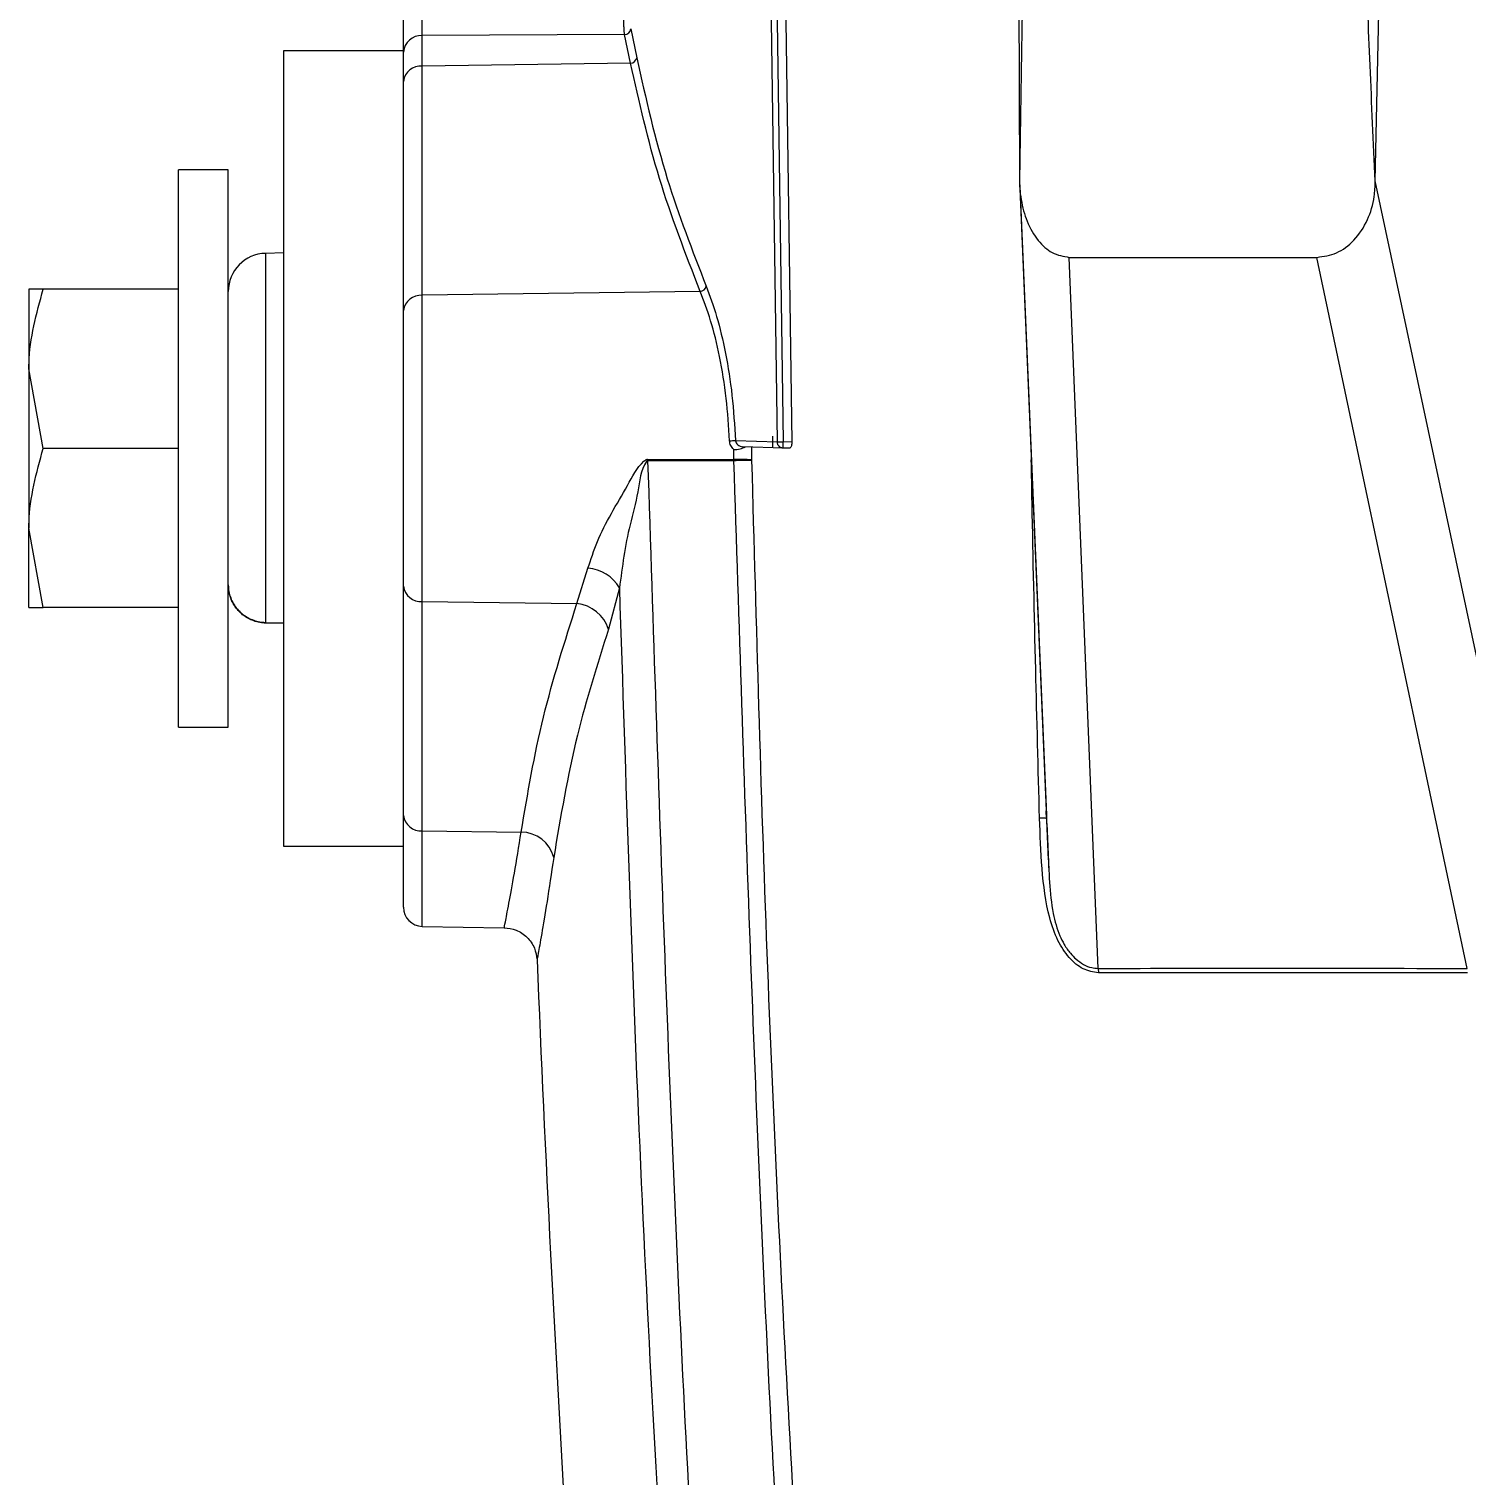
# Model space of a CAD drawing. Extents: x 16.7 to 113.1, y 4.5 to 84.5.
# Drawn here: x 49.672 to 51.93, y 11.769 to 14.042 of the extents above; entities that cross this region are included whole.
import ezdxf

# ---------------------------------------------------------------- set-up
doc = ezdxf.new("R2010")
doc.units = 0
doc.header["$MEASUREMENT"] = 0
doc.layers.add('OBJECT', color=7, linetype='CONTINUOUS')

msp = doc.modelspace()

# ---------------------------------------------------------------- linework, layer by layer
at = {"layer": 'OBJECT'}
for p, q in [((50.8467, 13.3932), (50.8287, 14.683)), ((50.8376, 14.683), (50.8556, 13.3935)), ((50.8514, 14.683), (50.8694, 13.393)), ((51.2242, 14.683), (51.2268, 13.803)), ((51.7854, 13.803), (51.8048, 14.683)), ((50.6069, 14.033), (50.2892, 14.0313)), ((50.2892, 13.9834), (50.2892, 14.0313)), ((50.6162, 13.988), (50.6069, 14.033)), ((50.6166, 14.0417), (50.6259, 13.9961)), ((50.0717, 12.758), (50.0717, 14.008)), ((50.0717, 14.008), (50.2597, 14.008)), ((50.2597, 12.758), (50.2597, 14.008)), ((50.6162, 13.988), (50.2892, 13.9834)), ((50.2892, 13.6234), (50.2892, 13.9834)), ((49.9847, 13.8205), (49.9067, 13.8205)), ((49.9067, 12.9455), (49.9067, 13.8205)), ((49.9847, 12.9455), (49.9847, 13.8205)), ((51.2268, 13.803), (51.2692, 12.8018)), ((51.2273, 13.7948), (51.2692, 12.8078)), ((51.9985, 12.8018), (51.7854, 13.803)), ((50.0717, 13.69), (50.0432, 13.6893)), ((50.0432, 13.6893), (50.0432, 13.1098)), ((51.305, 13.683), (51.6939, 13.683)), ((51.3503, 12.5665), (51.305, 13.683)), ((51.9295, 12.5665), (51.6939, 13.683)), ((49.6717, 13.633), (49.6717, 13.508)), ((49.9067, 13.633), (49.6941, 13.633)), ((50.7256, 13.6295), (50.2892, 13.6234)), ((50.2892, 13.1426), (50.2892, 13.6234)), ((49.6941, 13.383), (49.6717, 13.508)), ((49.6717, 13.508), (49.6717, 13.258)), ((50.781, 13.3955), (50.8467, 13.3932)), ((50.8556, 13.3835), (50.7924, 13.3857)), ((50.8059, 13.3852), (50.8063, 13.3649)), ((50.8398, 13.3841), (50.8398, 13.4022)), ((50.8694, 13.393), (50.8556, 13.3935)), ((49.9067, 13.383), (49.6941, 13.383)), ((50.6431, 13.3659), (50.7785, 13.3658)), ((50.7785, 13.3636), (50.6431, 13.3637)), ((50.7785, 13.3658), (50.7782, 13.3815)), ((50.7785, 13.3658), (50.7785, 13.3636)), ((50.8063, 13.3649), (50.8063, 13.364)), ((50.8656, 13.3832), (50.8556, 13.3835)), ((49.6941, 13.133), (49.6717, 13.258)), ((49.6717, 13.133), (49.6717, 13.258)), ((50.532, 13.1392), (50.5494, 13.1947)), ((50.5987, 13.1638), (50.5816, 13.0989)), ((50.2892, 13.1426), (50.532, 13.1392)), ((50.2892, 12.7826), (50.2892, 13.1426)), ((49.9067, 13.133), (49.6941, 13.133)), ((50.0717, 13.1079), (50.0432, 13.1087)), ((49.9067, 12.9455), (49.9847, 12.9455)), ((51.2692, 12.8017), (51.269, 12.8141)), ((51.2692, 12.8018), (51.2692, 12.8017)), ((51.2698, 12.7941), (51.2729, 12.7212)), ((50.2892, 12.7826), (50.4445, 12.7804)), ((50.2892, 12.6325), (50.2892, 12.7826)), ((50.2597, 12.758), (50.0717, 12.758)), ((50.2892, 12.6325), (50.4179, 12.6303)), ((51.3503, 12.5665), (51.3509, 12.5595))]:
    msp.add_line(p, q, dxfattribs=at)
at = {"layer": 'OBJECT', "flags": 128}
msp.add_lwpolyline([(50.0432, 13.1098), (50.0631, 13.1092), (50.0717, 13.109)], dxfattribs=at)
at = {"layer": 'OBJECT'}
for centre, radius, start, end in [((50.2877, 14.0032), 0.0281, 87.0236, 175.6062), ((50.6067, 14.043), 0.01, 271.1324, 352.4571), ((50.2869, 13.9561), 0.0274, 85.209, 173.0881), ((50.616, 13.9981), 0.0101, 270.9826, 348.8073), ((50.0447, 13.6293), 0.06, 91.5, 180), ((50.7242, 13.6406), 0.0112, 277.0341, 345.0761), ((50.2869, 13.5961), 0.0274, 85.2089, 173.0882), ((50.7684, 13.5099), 0.115, 271.6073, 276.2514), ((50.9273, 13.3885), 0.0719, 176.015, 183.985), ((48.9626, 13.3648), 1.6804, 359.9629, 0.0371), ((50.7846, 13.121), 0.2448, 84.9098, 91.4342), ((50.8046, 12.3939), 0.9701, 89.8987, 91.5438), ((50.5456, 13.1337), 0.0611, 29.5564, 86.4077), ((50.2869, 13.1699), 0.0274, 186.9118, 274.7911), ((50.5264, 13.0817), 0.0578, 17.2703, 84.4675), ((50.0593, 13.1092), 0.0162, 178.0917, 181.9083), ((50.2869, 12.8099), 0.0274, 186.9119, 274.791), ((50.4446, 12.7279), 0.0525, 13.8081, 90.0654), ((50.2897, 12.6625), 0.03, 180, 269), ((101.0857, 14.683), 50.66, 182.37923, 183.42528)]:
    msp.add_arc(centre, radius, start, end, dxfattribs=at)
for points, knots in [([(51.2371, 14.683), (51.237, 14.6281), (51.2367, 14.5132), (51.2349, 14.3386), (51.2325, 14.1606), (51.2296, 13.9821), (51.2277, 13.8634), (51.2268, 13.803)], [0, 0, 0, 0, 0.187145, 0.391348, 0.595125, 0.793954, 1, 1, 1, 1]), ([(51.7854, 13.803), (51.7826, 13.8634), (51.7772, 13.9821), (51.7702, 14.1606), (51.7647, 14.3386), (51.761, 14.5132), (51.7605, 14.6281), (51.7603, 14.683)], [0, 0, 0, 0, 0.206023, 0.404822, 0.608638, 0.812834, 1, 1, 1, 1]), ([(50.2597, 14.0054), (50.2597, 14.0083), (50.2597, 14.0142), (50.2597, 14.027), (50.2597, 14.0415), (50.2597, 14.052), (50.2597, 14.0572)], [0, 0, 0, 0, 0.250003, 0.499813, 0.750165, 1, 1, 1, 1]), ([(50.2892, 14.0313), (50.2892, 14.0328), (50.2891, 14.0357), (50.289, 14.0421), (50.2889, 14.0494), (50.2889, 14.0546), (50.2889, 14.0572)], [0, 0, 0, 0, 0.2494547, 0.4998675, 0.749774, 1, 1, 1, 1]), ([(50.6069, 14.033), (50.6067, 14.0344), (50.6064, 14.0374), (50.606, 14.0437), (50.6057, 14.0509), (50.6056, 14.0561), (50.6056, 14.0587)], [0, 0, 0, 0, 0.24939, 0.499166, 0.749323, 1, 1, 1, 1]), ([(50.7256, 13.6295), (50.7027, 13.6885), (50.6569, 13.8068), (50.6298, 13.9275), (50.6162, 13.988)], [0, 0, 0, 0, 0.498477, 1, 1, 1, 1]), ([(50.6259, 13.9961), (50.6402, 13.9327), (50.6674, 13.8121), (50.7133, 13.6938), (50.735, 13.6377)], [0, 0, 0, 0, 0.5257202, 1, 1, 1, 1]), ([(51.2268, 13.803), (51.2269, 13.7992), (51.2272, 13.7893), (51.23, 13.7674), (51.2381, 13.7376), (51.2552, 13.7084), (51.2783, 13.6876), (51.2959, 13.6846), (51.305, 13.683)], [0, 0, 0, 0, 0.0612938, 0.1579775, 0.3530257, 0.5689643, 0.7756011, 1, 1, 1, 1]), ([(51.6939, 13.683), (51.7044, 13.6845), (51.7252, 13.6875), (51.7534, 13.7087), (51.7742, 13.7399), (51.7843, 13.7736), (51.7851, 13.7948), (51.7854, 13.803)], [0, 0, 0, 0, 0.217937, 0.435233, 0.661573, 0.868603, 1, 1, 1, 1]), ([(50.735, 13.6377), (50.7406, 13.6227), (50.7519, 13.5925), (50.7658, 13.5334), (50.7765, 13.4671), (50.7795, 13.4194), (50.781, 13.3955)], [0, 0, 0, 0, 0.249476, 0.499686, 0.749415, 1, 1, 1, 1]), ([(49.6717, 13.508), (49.6717, 13.511), (49.6721, 13.5532), (49.6835, 13.5946), (49.6941, 13.633)], [0, 0, 0, 0, 0.070213, 1, 1, 1, 1]), ([(49.6941, 13.633), (49.6849, 13.633), (49.673, 13.633), (49.672, 13.633), (49.6717, 13.633)], [0, 0, 0, 0, 0.7681508, 1, 1, 1, 1]), ([(50.7717, 13.3949), (50.7702, 13.4173), (50.7673, 13.4635), (50.7567, 13.5279), (50.7425, 13.5857), (50.7312, 13.6149), (50.7256, 13.6295)], [0, 0, 0, 0, 0.242737, 0.499356, 0.749988, 1, 1, 1, 1]), ([(50.2597, 13.1666), (50.2597, 13.1801), (50.2597, 13.2074), (50.2597, 13.2611), (50.2597, 13.3206), (50.2597, 13.383), (50.2597, 13.4455), (50.2597, 13.505), (50.2597, 13.5587), (50.2597, 13.586), (50.2597, 13.5994)], [0, 0, 0, 0, 0.123305, 0.25, 0.376695, 0.5, 0.623305, 0.75, 0.876695, 1, 1, 1, 1]), ([(50.7782, 13.3815), (50.7764, 13.3834), (50.7739, 13.3863), (50.7721, 13.3911), (50.7718, 13.3936), (50.7717, 13.3949)], [0, 0, 0, 0, 0.499445, 0.751584, 1, 1, 1, 1]), ([(50.7782, 13.3815), (50.7799, 13.3814), (50.7833, 13.3811), (50.7899, 13.3823), (50.7939, 13.3843), (50.7965, 13.3856)], [0, 0, 0, 0, 0.252438, 0.503217, 1, 1, 1, 1]), ([(50.781, 13.3955), (50.781, 13.3949), (50.7812, 13.3936), (50.7823, 13.3911), (50.7845, 13.3884), (50.7882, 13.3862), (50.791, 13.3859), (50.7924, 13.3857)], [0, 0, 0, 0, 0.117751, 0.236264, 0.479976, 0.736393, 1, 1, 1, 1]), ([(50.8467, 13.3932), (50.8471, 13.3933), (50.848, 13.3933), (50.8501, 13.3934), (50.8527, 13.3934), (50.8546, 13.3935), (50.8556, 13.3935)], [0, 0, 0, 0, 0.249948, 0.499967, 0.749993, 1, 1, 1, 1]), ([(50.8556, 13.3835), (50.8555, 13.3835), (50.8553, 13.3835), (50.8548, 13.3836), (50.8537, 13.3837), (50.8517, 13.3844), (50.8494, 13.3861), (50.8477, 13.3885), (50.8469, 13.3909), (50.8467, 13.3924), (50.8467, 13.3932)], [0, 0, 0, 0, 0.013718, 0.037881, 0.117462, 0.241308, 0.499767, 0.695357, 0.834141, 1, 1, 1, 1]), ([(50.8694, 13.393), (50.8694, 13.392), (50.8694, 13.3899), (50.8688, 13.3871), (50.868, 13.3849), (50.8669, 13.3834), (50.866, 13.3832), (50.8656, 13.3832)], [0, 0, 0, 0, 0.1904146, 0.380721, 0.5749326, 0.7832683, 1, 1, 1, 1]), ([(49.6717, 13.258), (49.6717, 13.261), (49.6721, 13.3032), (49.6835, 13.3446), (49.6941, 13.383)], [0, 0, 0, 0, 0.070214, 1, 1, 1, 1]), ([(50.5494, 13.1947), (50.5539, 13.2086), (50.5628, 13.2364), (50.5853, 13.2808), (50.6109, 13.3223), (50.6263, 13.3537), (50.6396, 13.3649), (50.6416, 13.3658), (50.6426, 13.3659), (50.6431, 13.3659)], [0, 0, 0, 0, 0.249937, 0.500626, 0.749427, 0.968478, 0.986306, 0.993527, 1, 1, 1, 1]), ([(50.6431, 13.3637), (50.643, 13.3637), (50.6428, 13.3637), (50.6425, 13.3636), (50.6419, 13.3632), (50.6317, 13.3492), (50.629, 13.3126), (50.6098, 13.2471), (50.6032, 13.197), (50.5987, 13.1638)], [0, 0, 0, 0, 0.001142, 0.002301, 0.004791, 0.01068, 0.246792, 0.502027, 1, 1, 1, 1]), ([(50.6431, 13.3637), (50.6601, 12.8442), (50.6941, 11.8048), (50.8056, 10.2489), (50.9203, 9.2156), (50.9777, 8.6993)], [0, 0, 0, 0, 0.333336, 0.666886, 1, 1, 1, 1]), ([(51.1032, 8.793), (51.0475, 9.2988), (50.9361, 10.3113), (50.8279, 11.836), (50.795, 12.8545), (50.7785, 13.3636)], [0, 0, 0, 0, 0.33303, 0.666639, 1, 1, 1, 1]), ([(50.8063, 13.364), (50.8134, 13.1063), (50.8275, 12.5941), (50.864, 11.8313), (50.9122, 11.0635), (50.9732, 10.2968), (51.0453, 9.5368), (51.1026, 9.04), (51.1307, 8.796)], [0, 0, 0, 0, 0.168843, 0.335534, 0.500076, 0.67255, 0.839189, 1, 1, 1, 1]), ([(51.2583, 12.8024), (51.2563, 12.8802), (51.252, 13.0451), (51.2477, 13.2327), (51.2458, 13.3425), (51.2453, 13.3652)], [0, 0, 0, 0, 0.414648, 0.879416, 1, 1, 1, 1]), ([(49.9847, 13.1687), (49.9847, 13.1685), (49.9847, 13.1617), (49.9873, 13.1479), (49.9951, 13.1347), (50.0051, 13.1239), (50.0171, 13.1152), (50.0322, 13.1104), (50.041, 13.1099), (50.0432, 13.1098)], [0, 0, 0, 0, 0.0046997, 0.2309337, 0.4575607, 0.5020059, 0.7161077, 0.9308008, 1, 1, 1, 1]), ([(50.0432, 13.1087), (50.041, 13.1088), (50.0322, 13.1093), (50.0171, 13.1142), (50.0051, 13.123), (49.9951, 13.1341), (49.9887, 13.1451), (49.9855, 13.1576), (49.9848, 13.1644), (49.9847, 13.1673), (49.9847, 13.1685), (49.9847, 13.1687)], [0, 0, 0, 0, 0.069164, 0.283727, 0.497637, 0.542036, 0.76842, 0.905662, 0.960131, 0.995302, 1, 1, 1, 1]), ([(50.5987, 13.1638), (50.6086, 12.8617), (50.6281, 12.2619), (50.6788, 11.3606), (50.7455, 10.4608), (50.8275, 9.5699), (50.8955, 8.9819), (50.9289, 8.6938)], [0, 0, 0, 0, 0.2022766, 0.4015017, 0.6039518, 0.8059482, 1, 1, 1, 1]), ([(50.4445, 12.7804), (50.4547, 12.8408), (50.4751, 12.9613), (50.5131, 13.08), (50.532, 13.1392)], [0, 0, 0, 0, 0.501212, 1, 1, 1, 1]), ([(49.6717, 13.133), (49.672, 13.133), (49.673, 13.133), (49.6849, 13.133), (49.6941, 13.133)], [0, 0, 0, 0, 0.2318492, 1, 1, 1, 1]), ([(50.5816, 13.0989), (50.5641, 13.0436), (50.5266, 12.925), (50.5064, 12.8047), (50.4956, 12.7405)], [0, 0, 0, 0, 0.4662685, 1, 1, 1, 1]), ([(50.2597, 12.6625), (50.2597, 12.6644), (50.2597, 12.6682), (50.2597, 12.6985), (50.2597, 12.7433), (50.2597, 12.7858), (50.2597, 12.8066)], [0, 0, 0, 0, 0.258384, 0.513253, 0.761369, 1, 1, 1, 1]), ([(51.3509, 12.5595), (51.3427, 12.5608), (51.3264, 12.5635), (51.3044, 12.5821), (51.2861, 12.6097), (51.2695, 12.6568), (51.2612, 12.7234), (51.2593, 12.7761), (51.2583, 12.8024)], [0, 0, 0, 0, 0.125023, 0.250261, 0.372599, 0.500558, 0.750171, 1, 1, 1, 1]), ([(51.2692, 12.8017), (51.2692, 12.8019), (51.269, 12.8023), (51.2619, 12.8024), (51.2583, 12.8024)], [0, 0, 0, 0, 0.499997, 1, 1, 1, 1]), ([(51.2692, 12.8017), (51.2699, 12.7851), (51.2713, 12.7519), (51.2736, 12.7024), (51.2779, 12.6559), (51.2874, 12.6231), (51.2973, 12.6029), (51.3059, 12.5907), (51.3162, 12.5801), (51.3274, 12.5721), (51.3392, 12.5672), (51.3469, 12.5667), (51.3503, 12.5665)], [0, 0, 0, 0, 0.167655, 0.336418, 0.499288, 0.624455, 0.681335, 0.749952, 0.805262, 0.875044, 0.94588, 1, 1, 1, 1]), ([(50.4179, 12.6303), (50.4182, 12.6321), (50.419, 12.6357), (50.4248, 12.6658), (50.4335, 12.7124), (50.4408, 12.7578), (50.4445, 12.7804)], [0, 0, 0, 0, 0.243884, 0.498629, 0.749525, 1, 1, 1, 1]), ([(50.4956, 12.7405), (50.492, 12.7163), (50.4848, 12.6679), (50.4763, 12.6184), (50.4705, 12.5859), (50.4698, 12.5819), (50.4694, 12.5799)], [0, 0, 0, 0, 0.250229, 0.500882, 0.749824, 1, 1, 1, 1]), ([(50.4179, 12.6303), (50.4242, 12.6295), (50.4374, 12.6278), (50.4545, 12.6162), (50.4665, 12.5994), (50.4685, 12.5863), (50.4694, 12.5799)], [0, 0, 0, 0, 0.240853, 0.499999, 0.759144, 1, 1, 1, 1]), ([(51.3503, 12.5665), (51.4378, 12.5666), (51.6128, 12.5666), (51.8239, 12.5666), (51.9295, 12.5665)], [0, 0, 0, 0, 0.499779, 1, 1, 1, 1]), ([(51.93, 12.5595), (51.8244, 12.5594), (51.6134, 12.5594), (51.4384, 12.5594), (51.3509, 12.5595)], [0, 0, 0, 0, 0.500003, 1, 1, 1, 1])]:
    msp.add_open_spline(points, degree=3, knots=knots, dxfattribs=at)

doc.saveas('drawing.dxf')
